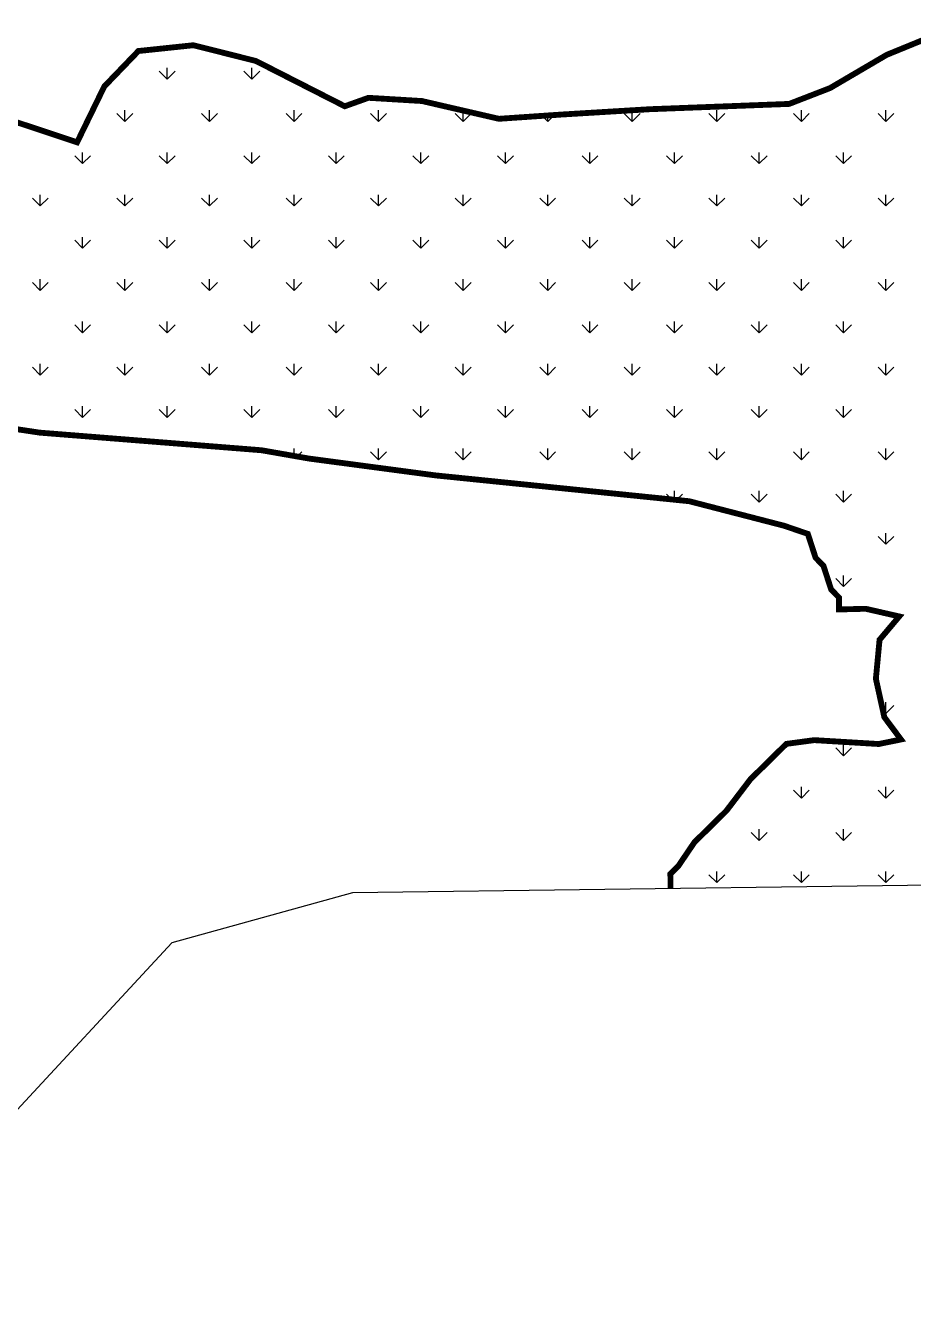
# Model space of a CAD drawing. Header units: metres. Extents: x 325786 to 333768, y 1808927 to 1815015.
# Drawn here: x 329166 to 329618, y 1808927 to 1809585 of the extents above; entities that cross this region are included whole.
import ezdxf

# ---------------------------------------------------------------- set-up
doc = ezdxf.new("R2010")
doc.units = ezdxf.units.M
doc.layers.add('MANGROOVES', color=112, linetype='Continuous')

msp = doc.modelspace()

# ---------------------------------------------------------------- linework, layer by layer
at = {"color": 3}
msp.add_lwpolyline([(330294.34, 1809420.5), (330205.8, 1809332.48), (330169.11, 1809296.01), (330052.66, 1809197.3), (329989, 1809161.42), (329940.66, 1809165.07), (329846.79, 1809149.6), (329332.14, 1809142.85), (329240.06, 1809117.34), (329152.68, 1809022.89), (328801.87, 1808926.59), (328591.05, 1809031.67)], dxfattribs=at)
at = {"layer": 'MANGROOVES', "linetype": 'Continuous'}
for p, q in [((329237.74, 1809557.53), (329233.7, 1809561.57)), ((329237.74, 1809557.53), (329237.74, 1809563.24)), ((329237.74, 1809557.53), (329241.78, 1809561.57)), ((329280.85, 1809557.53), (329276.81, 1809561.57)), ((329280.85, 1809557.53), (329280.85, 1809563.24)), ((329280.85, 1809557.53), (329284.89, 1809561.57)), ((329216.19, 1809535.98), (329212.15, 1809540.02)), ((329216.19, 1809535.98), (329216.19, 1809541.69)), ((329216.19, 1809535.98), (329220.23, 1809540.02)), ((329259.29, 1809535.98), (329255.25, 1809540.02)), ((329259.29, 1809535.98), (329259.29, 1809541.69)), ((329259.29, 1809535.98), (329263.34, 1809540.02)), ((329302.4, 1809535.98), (329298.36, 1809540.02)), ((329302.4, 1809535.98), (329302.4, 1809541.69)), ((329302.4, 1809535.98), (329306.44, 1809540.02)), ((329345.51, 1809535.98), (329341.46, 1809540.02)), ((329345.51, 1809535.98), (329345.51, 1809541.69)), ((329345.51, 1809535.98), (329349.55, 1809540.02)), ((329388.61, 1809535.98), (329384.57, 1809540.02)), ((329388.61, 1809535.98), (329388.61, 1809541.49)), ((329388.61, 1809535.98), (329392.65, 1809540.02)), ((329431.72, 1809535.98), (329428.91, 1809538.78)), ((329431.72, 1809535.98), (329434.93, 1809539.19)), ((329431.72, 1809535.98), (329431.72, 1809538.97)), ((329474.82, 1809535.98), (329470.78, 1809540.02)), ((329474.82, 1809535.98), (329474.82, 1809541.63)), ((329474.82, 1809535.98), (329478.86, 1809540.02)), ((329517.93, 1809535.98), (329513.88, 1809540.02)), ((329517.93, 1809535.98), (329517.93, 1809541.69)), ((329517.93, 1809535.98), (329521.97, 1809540.02)), ((329561.03, 1809535.98), (329556.99, 1809540.02)), ((329561.03, 1809535.98), (329561.03, 1809541.69)), ((329561.03, 1809535.98), (329565.07, 1809540.02)), ((329604.14, 1809535.98), (329600.1, 1809540.02)), ((329604.14, 1809535.98), (329604.14, 1809541.69)), ((329604.14, 1809535.98), (329608.18, 1809540.02)), ((329194.64, 1809514.42), (329194.64, 1809520.14)), ((329237.74, 1809514.42), (329237.74, 1809520.14)), ((329280.85, 1809514.42), (329280.85, 1809520.14)), ((329323.95, 1809514.42), (329323.95, 1809520.14)), ((329367.06, 1809514.42), (329367.06, 1809520.14)), ((329410.16, 1809514.42), (329410.16, 1809520.14)), ((329453.27, 1809514.42), (329453.27, 1809520.14)), ((329496.37, 1809514.42), (329496.37, 1809520.14)), ((329539.48, 1809514.42), (329539.48, 1809520.14)), ((329582.58, 1809514.42), (329582.58, 1809520.14)), ((329194.64, 1809514.42), (329190.6, 1809518.47)), ((329194.64, 1809514.42), (329198.68, 1809518.47)), ((329237.74, 1809514.42), (329233.7, 1809518.47)), ((329237.74, 1809514.42), (329241.78, 1809518.47)), ((329280.85, 1809514.42), (329276.81, 1809518.47)), ((329280.85, 1809514.42), (329284.89, 1809518.47)), ((329323.95, 1809514.42), (329319.91, 1809518.47)), ((329323.95, 1809514.42), (329327.99, 1809518.47)), ((329367.06, 1809514.42), (329363.02, 1809518.47)), ((329367.06, 1809514.42), (329371.1, 1809518.47)), ((329410.16, 1809514.42), (329406.12, 1809518.47)), ((329410.16, 1809514.42), (329414.2, 1809518.47)), ((329453.27, 1809514.42), (329449.23, 1809518.47)), ((329453.27, 1809514.42), (329457.31, 1809518.47)), ((329496.37, 1809514.42), (329492.33, 1809518.47)), ((329496.37, 1809514.42), (329500.41, 1809518.47)), ((329539.48, 1809514.42), (329535.44, 1809518.47)), ((329539.48, 1809514.42), (329543.52, 1809518.47)), ((329582.58, 1809514.42), (329578.54, 1809518.47)), ((329582.58, 1809514.42), (329586.62, 1809518.47)), ((329173.08, 1809492.87), (329169.04, 1809496.91)), ((329173.08, 1809492.87), (329173.08, 1809498.59)), ((329173.08, 1809492.87), (329177.13, 1809496.91)), ((329216.19, 1809492.87), (329212.15, 1809496.91)), ((329216.19, 1809492.87), (329216.19, 1809498.59)), ((329216.19, 1809492.87), (329220.23, 1809496.91)), ((329259.29, 1809492.87), (329255.25, 1809496.91)), ((329259.29, 1809492.87), (329259.29, 1809498.59)), ((329259.29, 1809492.87), (329263.34, 1809496.91)), ((329302.4, 1809492.87), (329298.36, 1809496.91)), ((329302.4, 1809492.87), (329302.4, 1809498.59)), ((329302.4, 1809492.87), (329306.44, 1809496.91)), ((329345.51, 1809492.87), (329341.46, 1809496.91)), ((329345.51, 1809492.87), (329345.51, 1809498.59)), ((329345.51, 1809492.87), (329349.55, 1809496.91)), ((329388.61, 1809492.87), (329384.57, 1809496.91)), ((329388.61, 1809492.87), (329388.61, 1809498.59)), ((329388.61, 1809492.87), (329392.65, 1809496.91)), ((329431.72, 1809492.87), (329427.67, 1809496.91)), ((329431.72, 1809492.87), (329431.72, 1809498.59)), ((329431.72, 1809492.87), (329435.76, 1809496.91)), ((329474.82, 1809492.87), (329470.78, 1809496.91)), ((329474.82, 1809492.87), (329474.82, 1809498.59)), ((329474.82, 1809492.87), (329478.86, 1809496.91)), ((329517.93, 1809492.87), (329513.88, 1809496.91)), ((329517.93, 1809492.87), (329517.93, 1809498.59)), ((329517.93, 1809492.87), (329521.97, 1809496.91)), ((329561.03, 1809492.87), (329556.99, 1809496.91)), ((329561.03, 1809492.87), (329561.03, 1809498.59)), ((329561.03, 1809492.87), (329565.07, 1809496.91)), ((329604.14, 1809492.87), (329600.1, 1809496.91)), ((329604.14, 1809492.87), (329604.14, 1809498.59)), ((329604.14, 1809492.87), (329608.18, 1809496.91)), ((329194.64, 1809471.32), (329190.6, 1809475.36)), ((329194.64, 1809471.32), (329194.64, 1809477.03)), ((329194.64, 1809471.32), (329198.68, 1809475.36)), ((329237.74, 1809471.32), (329233.7, 1809475.36)), ((329237.74, 1809471.32), (329237.74, 1809477.03)), ((329237.74, 1809471.32), (329241.78, 1809475.36)), ((329280.85, 1809471.32), (329276.81, 1809475.36)), ((329280.85, 1809471.32), (329280.85, 1809477.03)), ((329280.85, 1809471.32), (329284.89, 1809475.36)), ((329323.95, 1809471.32), (329319.91, 1809475.36)), ((329323.95, 1809471.32), (329323.95, 1809477.03)), ((329323.95, 1809471.32), (329327.99, 1809475.36)), ((329367.06, 1809471.32), (329363.02, 1809475.36)), ((329367.06, 1809471.32), (329367.06, 1809477.03)), ((329367.06, 1809471.32), (329371.1, 1809475.36)), ((329410.16, 1809471.32), (329406.12, 1809475.36)), ((329410.16, 1809471.32), (329410.16, 1809477.03)), ((329410.16, 1809471.32), (329414.2, 1809475.36)), ((329453.27, 1809471.32), (329449.23, 1809475.36)), ((329453.27, 1809471.32), (329453.27, 1809477.03)), ((329453.27, 1809471.32), (329457.31, 1809475.36)), ((329496.37, 1809471.32), (329492.33, 1809475.36)), ((329496.37, 1809471.32), (329496.37, 1809477.03)), ((329496.37, 1809471.32), (329500.41, 1809475.36)), ((329539.48, 1809471.32), (329535.44, 1809475.36)), ((329539.48, 1809471.32), (329539.48, 1809477.03)), ((329539.48, 1809471.32), (329543.52, 1809475.36)), ((329582.58, 1809471.32), (329578.54, 1809475.36)), ((329582.58, 1809471.32), (329582.58, 1809477.03)), ((329582.58, 1809471.32), (329586.62, 1809475.36)), ((329173.08, 1809449.77), (329169.04, 1809453.81)), ((329173.08, 1809449.77), (329173.08, 1809455.48)), ((329173.08, 1809449.77), (329177.13, 1809453.81)), ((329216.19, 1809449.77), (329212.15, 1809453.81)), ((329216.19, 1809449.77), (329216.19, 1809455.48)), ((329216.19, 1809449.77), (329220.23, 1809453.81)), ((329259.29, 1809449.77), (329255.25, 1809453.81)), ((329259.29, 1809449.77), (329259.29, 1809455.48)), ((329259.29, 1809449.77), (329263.34, 1809453.81)), ((329302.4, 1809449.77), (329298.36, 1809453.81)), ((329302.4, 1809449.77), (329302.4, 1809455.48)), ((329302.4, 1809449.77), (329306.44, 1809453.81)), ((329345.51, 1809449.77), (329341.46, 1809453.81)), ((329345.51, 1809449.77), (329345.51, 1809455.48)), ((329345.51, 1809449.77), (329349.55, 1809453.81)), ((329388.61, 1809449.77), (329384.57, 1809453.81)), ((329388.61, 1809449.77), (329388.61, 1809455.48)), ((329388.61, 1809449.77), (329392.65, 1809453.81)), ((329431.72, 1809449.77), (329427.67, 1809453.81)), ((329431.72, 1809449.77), (329431.72, 1809455.48)), ((329431.72, 1809449.77), (329435.76, 1809453.81)), ((329474.82, 1809449.77), (329470.78, 1809453.81)), ((329474.82, 1809449.77), (329474.82, 1809455.48)), ((329474.82, 1809449.77), (329478.86, 1809453.81)), ((329517.93, 1809449.77), (329513.88, 1809453.81)), ((329517.93, 1809449.77), (329517.93, 1809455.48)), ((329517.93, 1809449.77), (329521.97, 1809453.81)), ((329561.03, 1809449.77), (329556.99, 1809453.81)), ((329561.03, 1809449.77), (329561.03, 1809455.48)), ((329561.03, 1809449.77), (329565.07, 1809453.81)), ((329604.14, 1809449.77), (329600.1, 1809453.81)), ((329604.14, 1809449.77), (329604.14, 1809455.48)), ((329604.14, 1809449.77), (329608.18, 1809453.81)), ((329194.64, 1809428.21), (329194.64, 1809433.93)), ((329237.74, 1809428.21), (329237.74, 1809433.93)), ((329280.85, 1809428.21), (329280.85, 1809433.93)), ((329323.95, 1809428.21), (329323.95, 1809433.93)), ((329367.06, 1809428.21), (329367.06, 1809433.93)), ((329410.16, 1809428.21), (329410.16, 1809433.93)), ((329453.27, 1809428.21), (329453.27, 1809433.93)), ((329496.37, 1809428.21), (329496.37, 1809433.93)), ((329539.48, 1809428.21), (329539.48, 1809433.93)), ((329582.58, 1809428.21), (329582.58, 1809433.93)), ((329194.64, 1809428.21), (329190.6, 1809432.25)), ((329194.64, 1809428.21), (329198.68, 1809432.25)), ((329237.74, 1809428.21), (329233.7, 1809432.25)), ((329237.74, 1809428.21), (329241.78, 1809432.25)), ((329280.85, 1809428.21), (329276.81, 1809432.25)), ((329280.85, 1809428.21), (329284.89, 1809432.25)), ((329323.95, 1809428.21), (329319.91, 1809432.25)), ((329323.95, 1809428.21), (329327.99, 1809432.25)), ((329367.06, 1809428.21), (329363.02, 1809432.25)), ((329367.06, 1809428.21), (329371.1, 1809432.25)), ((329410.16, 1809428.21), (329406.12, 1809432.25)), ((329410.16, 1809428.21), (329414.2, 1809432.25)), ((329453.27, 1809428.21), (329449.23, 1809432.25)), ((329453.27, 1809428.21), (329457.31, 1809432.25)), ((329496.37, 1809428.21), (329492.33, 1809432.25)), ((329496.37, 1809428.21), (329500.41, 1809432.25)), ((329539.48, 1809428.21), (329535.44, 1809432.25)), ((329539.48, 1809428.21), (329543.52, 1809432.25)), ((329582.58, 1809428.21), (329578.54, 1809432.25)), ((329582.58, 1809428.21), (329586.62, 1809432.25)), ((329173.08, 1809406.66), (329169.04, 1809410.7)), ((329173.08, 1809406.66), (329173.08, 1809412.38)), ((329173.08, 1809406.66), (329177.13, 1809410.7)), ((329216.19, 1809406.66), (329212.15, 1809410.7)), ((329216.19, 1809406.66), (329216.19, 1809412.38)), ((329216.19, 1809406.66), (329220.23, 1809410.7)), ((329259.29, 1809406.66), (329255.25, 1809410.7)), ((329259.29, 1809406.66), (329259.29, 1809412.38)), ((329259.29, 1809406.66), (329263.34, 1809410.7)), ((329302.4, 1809406.66), (329298.36, 1809410.7)), ((329302.4, 1809406.66), (329302.4, 1809412.38)), ((329302.4, 1809406.66), (329306.44, 1809410.7)), ((329345.51, 1809406.66), (329341.46, 1809410.7)), ((329345.51, 1809406.66), (329345.51, 1809412.38)), ((329345.51, 1809406.66), (329349.55, 1809410.7)), ((329388.61, 1809406.66), (329384.57, 1809410.7)), ((329388.61, 1809406.66), (329388.61, 1809412.38)), ((329388.61, 1809406.66), (329392.65, 1809410.7)), ((329431.72, 1809406.66), (329427.67, 1809410.7)), ((329431.72, 1809406.66), (329431.72, 1809412.38)), ((329431.72, 1809406.66), (329435.76, 1809410.7)), ((329474.82, 1809406.66), (329470.78, 1809410.7)), ((329474.82, 1809406.66), (329474.82, 1809412.38)), ((329474.82, 1809406.66), (329478.86, 1809410.7)), ((329517.93, 1809406.66), (329513.88, 1809410.7)), ((329517.93, 1809406.66), (329517.93, 1809412.38)), ((329517.93, 1809406.66), (329521.97, 1809410.7)), ((329561.03, 1809406.66), (329556.99, 1809410.7)), ((329561.03, 1809406.66), (329561.03, 1809412.38)), ((329561.03, 1809406.66), (329565.07, 1809410.7)), ((329604.14, 1809406.66), (329600.1, 1809410.7)), ((329604.14, 1809406.66), (329604.14, 1809412.38)), ((329604.14, 1809406.66), (329608.18, 1809410.7)), ((329194.64, 1809385.11), (329190.6, 1809389.15)), ((329194.64, 1809385.11), (329194.64, 1809390.82)), ((329194.64, 1809385.11), (329198.68, 1809389.15)), ((329237.74, 1809385.11), (329233.7, 1809389.15)), ((329237.74, 1809385.11), (329237.74, 1809390.82)), ((329237.74, 1809385.11), (329241.78, 1809389.15)), ((329280.85, 1809385.11), (329276.81, 1809389.15)), ((329280.85, 1809385.11), (329280.85, 1809390.82)), ((329280.85, 1809385.11), (329284.89, 1809389.15)), ((329323.95, 1809385.11), (329319.91, 1809389.15)), ((329323.95, 1809385.11), (329323.95, 1809390.82)), ((329323.95, 1809385.11), (329327.99, 1809389.15)), ((329367.06, 1809385.11), (329363.02, 1809389.15)), ((329367.06, 1809385.11), (329367.06, 1809390.82)), ((329367.06, 1809385.11), (329371.1, 1809389.15)), ((329410.16, 1809385.11), (329406.12, 1809389.15)), ((329410.16, 1809385.11), (329410.16, 1809390.82)), ((329410.16, 1809385.11), (329414.2, 1809389.15)), ((329453.27, 1809385.11), (329449.23, 1809389.15)), ((329453.27, 1809385.11), (329453.27, 1809390.82)), ((329453.27, 1809385.11), (329457.31, 1809389.15)), ((329496.37, 1809385.11), (329492.33, 1809389.15)), ((329496.37, 1809385.11), (329496.37, 1809390.82)), ((329496.37, 1809385.11), (329500.41, 1809389.15)), ((329539.48, 1809385.11), (329535.44, 1809389.15)), ((329539.48, 1809385.11), (329539.48, 1809390.82)), ((329539.48, 1809385.11), (329543.52, 1809389.15)), ((329582.58, 1809385.11), (329578.54, 1809389.15)), ((329582.58, 1809385.11), (329582.58, 1809390.82)), ((329582.58, 1809385.11), (329586.62, 1809389.15)), ((329302.4, 1809365.48), (329302.4, 1809369.27)), ((329345.51, 1809363.56), (329345.51, 1809369.27)), ((329388.61, 1809363.56), (329388.61, 1809369.27)), ((329431.72, 1809363.56), (329431.72, 1809369.27)), ((329474.82, 1809363.56), (329474.82, 1809369.27)), ((329517.93, 1809363.56), (329517.93, 1809369.27)), ((329561.03, 1809363.56), (329561.03, 1809369.27)), ((329604.14, 1809363.56), (329604.14, 1809369.27)), ((329300.07, 1809365.88), (329298.36, 1809367.6)), ((329304.03, 1809365.19), (329306.44, 1809367.6)), ((329345.51, 1809363.56), (329341.46, 1809367.6)), ((329345.51, 1809363.56), (329349.55, 1809367.6)), ((329388.61, 1809363.56), (329384.57, 1809367.6)), ((329388.61, 1809363.56), (329392.65, 1809367.6)), ((329431.72, 1809363.56), (329427.67, 1809367.6)), ((329431.72, 1809363.56), (329435.76, 1809367.6)), ((329474.82, 1809363.56), (329470.78, 1809367.6)), ((329474.82, 1809363.56), (329478.86, 1809367.6)), ((329517.93, 1809363.56), (329513.88, 1809367.6)), ((329517.93, 1809363.56), (329521.97, 1809367.6)), ((329561.03, 1809363.56), (329556.99, 1809367.6)), ((329561.03, 1809363.56), (329565.07, 1809367.6)), ((329604.14, 1809363.56), (329600.1, 1809367.6)), ((329604.14, 1809363.56), (329608.18, 1809367.6)), ((329453.27, 1809347.55), (329453.27, 1809347.72)), ((329495.08, 1809343.29), (329492.33, 1809346.04)), ((329496.37, 1809343.16), (329496.37, 1809347.72)), ((329497.43, 1809343.06), (329500.41, 1809346.04)), ((329539.48, 1809342), (329535.44, 1809346.04)), ((329539.48, 1809342), (329539.48, 1809347.72)), ((329539.48, 1809342), (329543.52, 1809346.04)), ((329582.58, 1809342), (329578.54, 1809346.04)), ((329582.58, 1809342), (329582.58, 1809347.72)), ((329582.58, 1809342), (329586.62, 1809346.04)), ((329564.82, 1809324.24), (329565.07, 1809324.49)), ((329604.14, 1809320.45), (329600.1, 1809324.49)), ((329604.14, 1809320.45), (329604.14, 1809326.17)), ((329604.14, 1809320.45), (329608.18, 1809324.49)), ((329582.58, 1809298.9), (329578.54, 1809302.94)), ((329582.58, 1809298.9), (329582.58, 1809304.61)), ((329582.58, 1809298.9), (329586.62, 1809302.94)), ((329604.14, 1809234.24), (329604.14, 1809239.95)), ((329604.14, 1809234.24), (329608.18, 1809238.28)), ((329604.14, 1809234.24), (329602.55, 1809235.82)), ((329582.58, 1809212.69), (329578.54, 1809216.73)), ((329582.58, 1809212.69), (329582.58, 1809218.4)), ((329582.58, 1809212.69), (329586.62, 1809216.73)), ((329561.03, 1809191.13), (329561.03, 1809196.85)), ((329604.14, 1809191.13), (329604.14, 1809196.85)), ((329561.03, 1809191.13), (329556.99, 1809195.18)), ((329561.03, 1809191.13), (329565.07, 1809195.18)), ((329604.14, 1809191.13), (329600.1, 1809195.18)), ((329604.14, 1809191.13), (329608.18, 1809195.18)), ((329539.48, 1809169.58), (329535.44, 1809173.62)), ((329539.48, 1809169.58), (329539.48, 1809175.3)), ((329539.48, 1809169.58), (329543.52, 1809173.62)), ((329582.58, 1809169.58), (329578.54, 1809173.62)), ((329582.58, 1809169.58), (329582.58, 1809175.3)), ((329582.58, 1809169.58), (329586.62, 1809173.62)), ((329517.93, 1809148.03), (329513.88, 1809152.07)), ((329517.93, 1809148.03), (329517.93, 1809153.74)), ((329517.93, 1809148.03), (329521.97, 1809152.07)), ((329561.03, 1809148.03), (329556.99, 1809152.07)), ((329561.03, 1809148.03), (329561.03, 1809153.74)), ((329561.03, 1809148.03), (329565.07, 1809152.07)), ((329604.14, 1809148.03), (329600.1, 1809152.07)), ((329604.14, 1809148.03), (329604.14, 1809153.74)), ((329604.14, 1809148.03), (329608.18, 1809152.07))]:
    msp.add_line(p, q, dxfattribs=at)
at = {"layer": 'MANGROOVES', "const_width": 2.98, "flags": 128}
for points in [[(329637.03, 1809583.17), (329604.55, 1809569.89), (329575.68, 1809552.96), (329554.81, 1809544.87), (329483.81, 1809542.17), (329439, 1809539.47), (329406.82, 1809537.28), (329367.6, 1809546.34), (329340.33, 1809547.98), (329328.27, 1809543.67), (329282.95, 1809566.76), (329251.09, 1809574.77), (329223.07, 1809571.83), (329205.7, 1809553.78), (329191.83, 1809525.31), (329166.87, 1809533.62), (329122.46, 1809547.94)], [(329144.5, 1809381.61), (329172.75, 1809377.35), (329229.29, 1809372.86), (329285.83, 1809368.37), (329310.04, 1809364.14), (329374.63, 1809355.55), (329503.84, 1809342.4), (329536.1, 1809334.07), (329552.23, 1809329.9), (329564.32, 1809325.76), (329568.27, 1809313.6), (329572.27, 1809309.53), (329576.22, 1809297.37), (329580.23, 1809293.3), (329580.18, 1809287.24), (329593.81, 1809287.59), (329610.92, 1809283.69), (329600.88, 1809271.78), (329599.01, 1809251.92), (329603.32, 1809232.35), (329611.8, 1809220.98), (329600.46, 1809218.67), (329567.56, 1809220.64), (329553.37, 1809218.74), (329547.27, 1809212.73), (329535.05, 1809200.7), (329522.8, 1809184.63), (329506.51, 1809168.59), (329498.33, 1809156.53), (329494.26, 1809152.52), (329494.35, 1809144.98)]]:
    msp.add_lwpolyline(points, dxfattribs=at)

doc.saveas('drawing.dxf')
